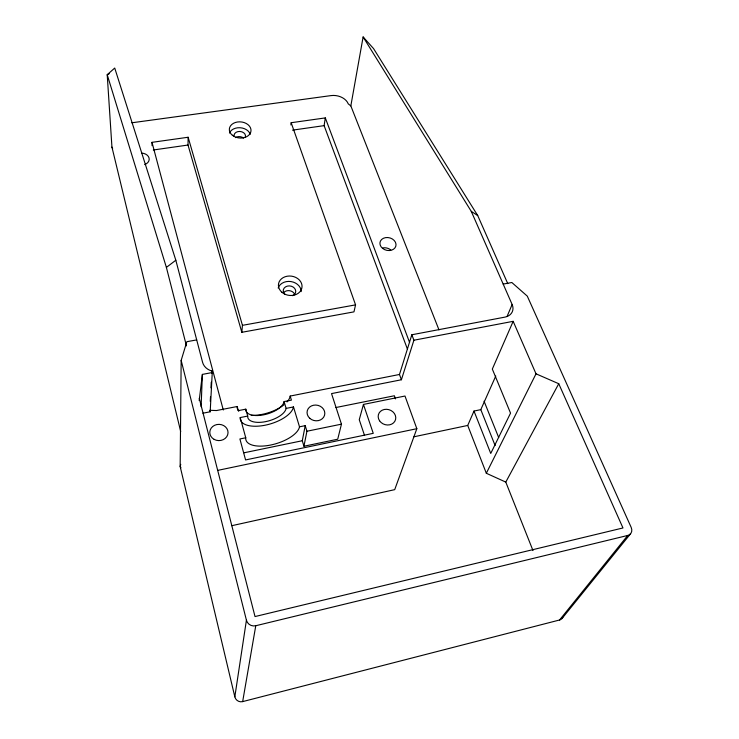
<?xml version="1.0" encoding="UTF-8"?>
<svg xmlns="http://www.w3.org/2000/svg" width="739" height="739" viewBox="0 0 739 739"><rect width="100%" height="100%" fill="white"/><g stroke="black" fill="none" stroke-linecap="round" stroke-linejoin="round"><path stroke-width="1.11" d="M196.703 339.903L186.838 341.704L181.166 360.401L180.159 466.475L234.826 696.822A6.586 6.466 -76.3 0 0 242.66 701.607L559.571 619.993A6.374 5.469 43.8 0 0 562.795 617.305M409.609 342.536L325.308 117.907L291.157 122.72L355.561 304.874L353.963 311.867L241.829 332.301L188.02 145.038L188.131 137.251L152.003 142.341L152.077 145.685M199.197 400.556L202.375 374.405L212.25 372.53L211.844 370.996A13.551 11.584 2.2 0 1 202.588 362.359L175.827 260.23L114.73 68.053L107.21 74.704L111.94 147.098L180.695 431.53M201.11 406.699L202.375 374.405M210.273 401.314L210.504 396.825M210.966 387.836L211.262 382.22M211.723 373.241L211.844 370.996M202.92 413.212L210.19 411.78L212.25 372.53M241.829 332.301L242.447 325.336L188.131 137.251M290.889 124.937L291.157 122.72M234.826 696.822L246.42 620.187L181.166 360.401M407.365 348.937L324.116 125.639L325.308 117.907M242.66 701.607L255.768 625.739L627.725 535.461A7.492 6.124 37.9 0 0 631.189 527.415L527.286 296.127L511.841 282.51L503.185 284.081M438.984 329.89L350.831 105.908L363.117 36.95L373.555 48.589L477.727 215.566L507.785 283.656M363.117 36.95L471.279 211.372L512.145 304.505A12.868 10.207 21.2 0 1 504.959 317.114L411.835 334.767L413.905 340.226L401.397 379.763L331.534 393.601L341.455 424.158L337.714 439.215L303.941 446.236L302.279 440.74L305.216 425.655L299.507 426.819A27.879 12.129 -16.6 0 1 270.751 445.017A27.879 12.129 -16.6 0 1 245.754 437.774L239.907 438.975L245.579 459.935L373.25 433.331L363.44 404.427L404.99 396.03L416.833 428.694L394.709 489.652L231.843 525.688M303.941 446.236L306.925 431.243L305.216 425.655M363.44 404.427L359.256 419.706L364.558 435.539M180.759 464.351L180.159 466.475L180.944 467.759M401.397 379.763L399.476 374.479L411.835 334.767M507.194 316.135L512.145 304.505M532.976 550.546L505.79 482.096L486.327 473.265L467.722 425.442L473.995 411.06L480.803 409.637L495.767 376.04M413.905 340.226L513.162 321.326L492.322 369.075L510.538 413.129L490.742 453.441L473.995 411.06M486.327 473.265L536.015 373.814L513.162 321.326M505.79 482.096L558.749 383.726L536.015 373.814M559.571 619.993L627.725 535.461M562.019 618.515L630.524 533.807M186.459 345.889L166.386 267.407L175.827 260.23M109.27 73.715L107.21 74.704L166.386 267.407M413.951 436.786L467.722 425.442M218.144 470.29L416.833 428.694M244.009 452.795L302.279 440.74M306.925 431.243L341.455 424.158M335.931 407.522L394.367 395.762L395.485 398.875M245.754 437.774L240.221 417.563L247.722 416.066A19.898 8.951 -16.5 0 0 265.643 421.636A19.898 8.951 -16.5 0 0 286.122 408.399L293.485 406.93L299.507 426.819M287.037 401.914A27.445 12.581 -16.4 0 0 290.187 396.058L399.476 374.479M290.187 396.058L291.415 400.122L284.081 401.573A19.824 9.025 -16.5 0 1 263.694 414.828A19.824 9.025 -16.5 0 1 245.801 409.157L238.318 410.644L237.191 406.515L216.481 410.542L209.802 410.293L210.19 411.78M242.447 325.336L355.561 304.874M153.306 149.989L188.02 145.038M292.487 130.147L324.116 125.639M131.847 122.785L331.007 95.599A14.069 10.254 9.4 0 1 348.272 103.876L350.831 105.908M471.279 211.372L477.727 215.566M112.642 148.41L111.94 147.098M558.749 383.726L622.968 527.96L255.02 616.557L199.281 398.303M484.063 401.203L498.686 437.534M480.803 409.637L495.139 445.58M284.081 401.573L286.122 408.399M245.801 409.157L247.722 416.066M152.003 142.341L223.289 410.016M141.749 153.112A8.018 6.051 0.3 0 1 149.056 158.007A8.018 6.051 0.3 0 1 144.715 164.585M255.768 625.739A7.695 7.547 6.2 0 1 246.42 620.187M383.014 247.898A8.046 6.383 13.7 0 1 390.765 249.939M293.485 406.93A27.602 12.424 -16.5 0 1 265.098 425.221A27.602 12.424 -16.5 0 1 240.221 417.563M283.942 404.824A27.445 12.581 -16.4 0 1 251.26 415.364M238.752 411.17A27.445 12.581 -16.4 0 1 237.191 406.515M235.501 137.62A5.727 4.295 5.2 0 1 243.565 138.082M283.425 292.94A6.245 5.136 8.1 0 1 289.623 290.704A6.245 5.136 8.1 0 1 294.815 294.704M229.45 133.066A10.799 8.064 5.2 0 1 240.027 127.727A10.799 8.064 5.2 0 1 250.235 134.267M234.198 136.549A5.755 4.305 5.2 0 1 239.916 131.459A5.755 4.305 5.2 0 1 245.302 137.186M285.051 294.519A6.281 5.155 8.1 0 1 285.457 286.926A6.281 5.155 8.1 0 1 294.602 288.339A6.281 5.155 8.1 0 1 292.616 295.692M278.16 288.034A11.769 9.662 8.1 0 1 291 281.568A11.769 9.662 8.1 0 1 301.207 291.591M382.58 248.378A8.147 6.42 13.6 0 0 395.855 246.087A8.147 6.42 13.6 0 0 385.49 237.644A8.147 6.42 13.6 0 0 382.58 248.378M232.369 135.255A10.863 8.083 5.2 0 0 250.595 132.614A10.863 8.083 5.2 0 0 237.561 121.981A10.863 8.083 5.2 0 0 232.369 135.255M281.938 292.293A11.852 9.69 8.2 0 0 301.669 288.746A11.852 9.69 8.2 0 0 287.111 276.229A11.852 9.69 8.2 0 0 281.938 292.293M309.761 418.292A8.923 7.824 12.1 0 0 324.55 415.253A8.923 7.824 12.1 0 0 313.484 405.249A8.923 7.824 12.1 0 0 309.761 418.292M379.587 420.824A8.914 7.723 18.9 0 0 394.811 421.322A8.914 7.723 18.9 0 0 386.515 409.295A8.914 7.723 18.9 0 0 379.587 420.824M214.116 439.363A9.127 8.12 1.4 0 0 228.037 432.758A9.127 8.12 1.4 0 0 214.578 425.313A9.127 8.12 1.4 0 0 214.116 439.363"/></g></svg>
